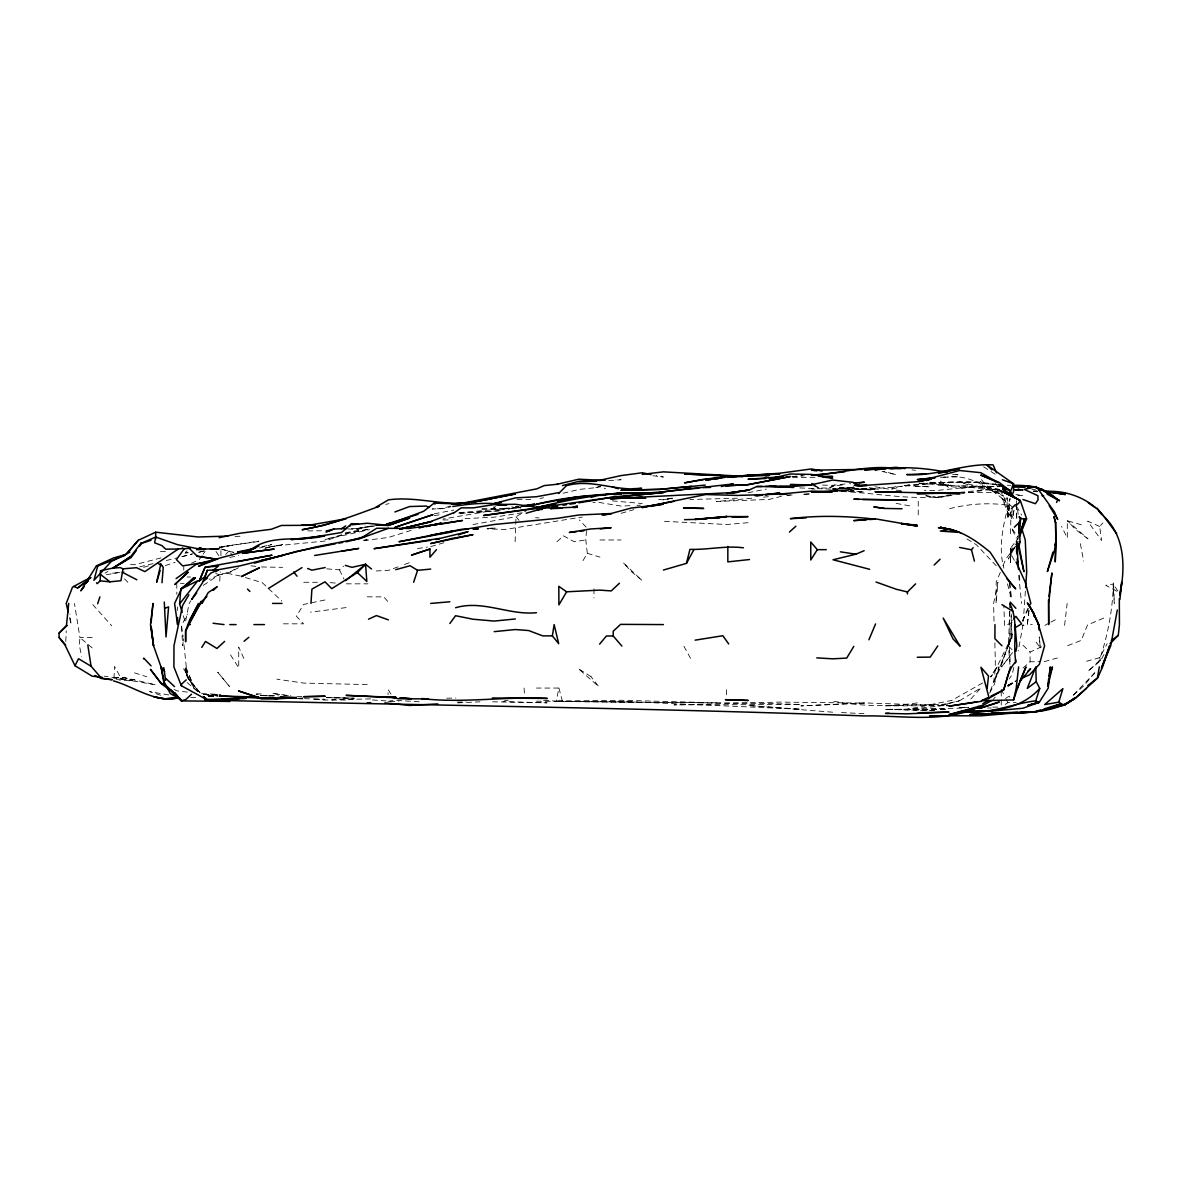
<?xml version="1.0" encoding="UTF-8"?>
<svg xmlns="http://www.w3.org/2000/svg" width="1182" height="1182" viewBox="0 0 1182 1182"><rect width="100%" height="100%" fill="white"/><g stroke="black" fill="none" stroke-linecap="round" stroke-linejoin="round"><path stroke-width="0.75" stroke-dasharray="5 3.75" d="M177.64 610.488L177.669 606.957M1010.122 624.584L1010.004 639.122L1008.438 646.007L1009.989 665.17M1010.536 533.732L1010.861 518.809M1010.403 562.425L1010.758 548.315L1011.703 549.66L1010.403 562.425L1010.536 548.241L1018.382 537.736M515.101 541.725L516.032 516.682L526.404 510.727M1009.709 611.227L1008.438 646.007L1014.363 652.021M65.793 641.471L66.236 630.804M1009.856 611.197L1009.236 623.889L1012.56 620.122M1017.82 539.79L1018.027 536.244M219.719 581.101L220.266 571.896M1010.211 630.464L1009.28 645.741L1010.403 665.141M1025.37 591.089L1023.317 621.067M583.022 560.637L587.306 553.265L585.799 539.967L586.671 527.674L579.283 519.888M1028.828 610.518L1027.335 624.584L1022.149 625.573M183.121 642.166L182.708 645.741L181.378 624.584L183.107 636.921M1064.568 625.381L1067.183 603.426M1029.079 610.488L1027.335 624.584L1032.3 624.584M183.284 615.763L185.382 622.53L189.002 603.913L190.686 600.84M1023.065 624.584L1018.219 650.942M543.661 700.291L556.205 701.103L558.938 688.057L536.48 688.057M1013.816 667.402L1012.073 674.774L1009.118 678.985M995.067 482.625L1003.533 496.115L1011.748 518.809L1015.397 505.911M1008.852 645.357L1012.191 634.424L1008.364 643.673M1103.988 654.518L1100.545 660.679L1087.839 671.42L1099.038 660.96C1107.977 635.665 1112.75 609.085 1113.459 582.283L1114.301 603.426L1113.089 584.026L1105.717 585.326L1118.733 592.241L1113.089 584.026M1011.703 549.66L1008.379 559.056L1014.688 547.68M1012.058 510.402L1009.531 517.007L1001.981 498.198C986.497 485.787 967.94 474.351 947.255 477.1M989.63 693.11L994.49 684.053L998.997 666.899L993.944 681.851L999.809 666.899M1000.312 572.324L996.19 582.283L996.116 603.426L997.933 582.283L993.604 603.426L994.062 622.825M1003.06 565.69L1005.808 559.056L1017.82 543.173M990.206 691.012C997.342 675.897 994.86 658.418 994.904 642.21M1022.46 621.082L1027.912 608.242M994.151 681.379L1000.829 666.899L1008.069 645.741L999.987 666.899L1012.516 635.251L995.998 668.82L990.915 677.005L997.578 666.426L990.413 676.71M1022.666 621.082L1029.359 606.647M183.062 622.53L187.45 614.108M1099.038 660.96L1100.545 660.679L1099.733 657.635L1107.135 643.747M1008.216 517.007L1012.693 508.748M202.137 555.54L199.152 559.721L191.454 563.208M203.127 554.136L205.107 551.344M1014.333 560.357L1011.423 555.008L1011.423 549.556L1015.515 544.178M1012.531 652.567L1001.509 666.973L1011.334 654.577M992.998 699.744L995.244 697.114M970.85 699.005L980.971 687.865L957.583 701.901M1099.644 526.418L1087.647 521.188L1101.609 540.543L1099.644 526.418L1102.88 522.946M1012.087 550.058L1015.501 546.512M225.614 554.476L229.042 551.093L233.873 552.378M187.111 550.812L185.249 552.585L188.795 552.585M556.944 541.711L563.519 535.83L574.157 541.711L585.799 539.967M1023.036 668.052L1030.069 661.787L1040.677 661.669M326.749 568.852L339.441 569.842L343.578 566.222M982.67 682.93L951.82 700.394L906.697 709.422L938.434 706.245L959.341 700.837L938.434 705.565L947.255 704.738M495.435 506.413L489.215 511.141L443.043 519.001M1007.832 686.653L1015.235 681.305M1005.232 704.442L1007.877 702.625L1016.151 702.625M203.334 585.341L218.567 575.146L230.342 572.014L238.557 567.715M891.361 489.053L895.956 485.979M234.45 569.281L230.342 572.014L219.158 574.762L209.288 579.357M1007.832 685.678L1015.235 681.142M1007.891 685.649L1016.712 680.241M1006.458 697.779L1009.31 696.124L1009.871 697.188M1008.083 685.826L1015.811 681.467M813.275 485.61L819.096 488.033L828.937 488.033L834.655 484.812M104.991 573.137L107.976 571.482M1044.858 625.381L1049.409 622.944M1050.931 622.131L1056.989 618.866M1008.083 685.102L1015.811 681.26M1030.069 661.787L1030.069 652.065L1041.564 646.805M1012.191 622.471L1004.597 625.899L1003.843 605.154M1103.693 618.083L1087.573 624.909L1081.22 640.393L1064.849 646.761M348.025 528.945L357.023 529.477L365.341 526.02M398.068 566.858L388.405 570.389L375.477 570.98M404.495 564.508L409.327 562.735M828.937 488.033L834.655 485.95L845.145 484.635M563.031 493.249L579.18 489.422L595.817 487.649L601.697 485.536M450.46 505.955L442.91 508.541L432.169 508.984L443.427 508.644L451.036 506.723M165.244 565.631L175.113 562.322M411.203 530.378L388.405 537.455L363.716 540.647M143.643 567.345L150.262 565.306M430.706 546.586L446.161 542.11M259.538 548.064L271.638 544.577L260.853 546.941M621.111 513.313L633.788 509.678M892.233 489.112L902.812 486.068M1044.208 661.639L1057.462 657.946M1086.524 661.255L1099.733 657.635M385.805 504.433L388.981 503.576M264.842 548.345L282.631 544.533L271.963 546.616M182.146 556.619L192.755 553.856M181.865 556.692L191.883 554.092M198.606 552.334L203.747 551.019M199.403 552.142L207.175 550.147M781.538 496.277L769.187 499.41L716.307 501.508L754.382 497.991M166.278 560.504L176.842 557.993M139.712 566.813L155.699 563.016M357.023 529.477L365.341 527.586L349.754 528.812M540.011 498.523L543.543 497.725M949.604 508.703C969.27 503.591 989.94 502.409 1010.034 505.468M106.336 574.733L120.638 572.28M833.118 491.298C872.257 491.549 912.002 502.099 950.771 495.007L938.434 497.622L925.875 495.79M229.736 557.461L238.557 555.614M324.932 599.983L303.597 604.445L296.416 616.265L303.597 623.83L283.045 623.83M904.629 485.713L910.051 484.605M481.916 508.999L508.984 508.925L519.356 506.827M748.043 492.731L766.35 489.053M219.32 547.724L229.736 545.641L220.871 547.163M473.022 524.572L516.032 516.682L519.016 520.331M270.19 546.956L264.857 548.005L273.19 546.114L324.932 541.061L347.7 533.141L369.212 529.181L347.7 533.141L324.932 539.509L369.493 529.684M185.086 553.309L188.366 552.674M595.817 487.649L600.663 486.718L605.509 488.757M961.291 488.609L969.491 487.043L999.854 491.86M160.988 557.934L134.541 564.745L127.479 564.42M434.252 513.815L453.77 510.092M345.188 532.831L360.288 529.979M522.193 512.752L494.179 517.169L464.201 518.691M370.853 526.093L355.028 528.871L374.369 526.093M672.233 498.346L663.412 499.883L658.123 499.38M575.265 518.115L505.29 529.447L486.94 528.886M354.186 698.872L347.685 699.995L324.149 700.04L312.491 699.153L325.08 699.301L296.194 698.444M938.434 497.622L952.544 495.228M388.065 701.414L394.906 700.305L420.127 701.842M969.491 487.043L938.434 490.308L924.324 490.53M672.233 498.11L663.412 499.484L672.233 498.863M959.592 494.032L991.329 489.156L1000.519 489.496M417.512 548.537L427.411 547.074M434.237 515.603L441.285 514.584M258.548 541.489L219.276 547.103L258.755 541.149M346.09 607.592L310.511 612.173M372.537 526.093L367.247 526.803L374.295 525.887M112.541 573.255L124.273 571.822M515.751 506.664L520.435 507.536L457.153 512.811M917.276 702.876C889.248 707.191 860.511 706.26 832.66 701.059M844.997 483.985L832.66 485.344L820.323 485.063M578.796 517.509L582.371 517.11M208.579 696.035L217.399 695.119M121.362 678.896L113.945 679.635L114.536 666.412L121.362 678.896L134.541 679.606M363.716 540.13L367.247 539.79L363.716 540.011M763.454 497.149L770.708 496.484M904.57 485.521L949.013 481.96L980.75 482.167L929.613 482.877M748.043 522.695L726.886 524.513L663.412 521.262M792.117 476.553L802.681 475.681M959.592 492.406L991.329 489.156L1000.135 489.525M208.579 696.523L217.399 695.829L206.82 694.883M303.05 697.941L297.613 698.355L302.636 698.828L297.421 698.798M608.76 480.601L621.111 479.744L615.822 479.877M235.026 536.569L240.315 536.2M500.267 510.668L457.345 513.535M851.794 487.427L832.66 488.742L856.256 487.678M792.117 476.582L804.454 475.799M498.76 510.86L457.242 513.269M256.184 694.174L261.473 693.834L256.184 694.1M786.828 495.228L790.344 495.007M787.123 495.228L792.649 494.918M803.686 494.283L809.197 493.973M804.454 494.224L809.744 493.928M208.579 696.626L217.399 696.198M370.572 698.887L331.773 699.774L335.348 700.217M457.848 702.891L479.922 701.812M947.255 704.177L885.54 705.846L949.013 705.757L864.397 702.906L800.923 705.905L864.397 703.098L779.765 702.078L748.767 702.891M919.049 483.379L927.855 482.965M629.917 505.674L621.111 506.088L599.954 502.572L592.906 502.513M636.98 505.349L640.496 505.172M815.033 477.262L792.117 477.705M487.383 528.443L495.701 528.088L486.94 528.413M832.66 491.328L853.818 490.5L832.66 490.56M737.465 498.213L689.86 499.498M190.686 697.616L198 697.35M457.153 702.138L465.974 701.798M746.95 702.935L673.991 704.871L800.923 704.516C719.395 701.354 637.689 703.615 556.205 701.103L621.111 700.291L705.728 702.507M504.744 508.23L520.316 507.713M1014.259 489.806L1021.337 489.599M945.482 477.144L940.192 477.292L959.592 476.745M855.443 488.86L832.66 489.2L855.443 488.86L849.489 482.965M92.226 637.334L79.933 637.63L74.466 603.426M504.611 700.409L508.083 700.335M959.592 707.501L968.398 707.324M517.095 499.661L532.964 499.38M979.967 486.748L1000.075 486.556L959.947 485.891L979.967 486.748L959.592 481.96L973.776 486.659L1001.893 490.929L986.867 487.944L1003.533 496.115L980.188 481.458L984.355 487.856M443.058 519.962L451.864 519.873M446.752 698.178L455.838 698.089M852.429 487.324L839.56 487.427C891.45 493.16 942.867 476.154 994.55 484.088M307.822 530.895L324.932 530.748M481.99 508.999L508.984 508.925M960.05 492.525L991.329 492.406L1000.135 493.337M961.882 708.092L885.54 709.614L947.196 709.244L885.54 709.318L934.504 710.663M987.65 708.018L991.329 708.003M874.931 486.718L888.834 489.141M929.613 483.054L938.434 485.211L959.592 486.171L940.207 484.177C959.681 491.121 981.725 483.408 1001.893 490.19M599.954 539.967L621.111 539.967M160.471 551.536L167.947 551.536M187.14 576.993L190.524 576.993M303.774 582.283L317.884 582.283M180.432 583.347L184.096 583.347M346.326 583.834L367.957 583.834M367.247 596.821L383.707 596.88L389.824 603.721M992.703 707.117L997.83 707.132M113.383 677.419L123.962 677.478L155.699 684.836L134.541 681.172L119.087 680.019M113.561 677.419L123.962 677.478L132.428 680.596L113.546 677.67M832.66 712.199L748.043 705.447L800.923 709.23L631.69 701.812L557.638 701.399M217.399 694.455L201.531 694.351L217.399 694.617M631.69 701.812L556.205 701.103M536.48 701.192L716.307 702.832M261.473 566.976L282.631 567.345M353.95 698.148L326.646 697.676L353.979 698.385M492.658 701.798L547.059 702.832L502.911 701.576M853.818 488.905L873.202 489.363M968.398 707.56L959.592 707.338L968.398 707.722M260.557 695.607L273.249 695.903M885.54 709.318L936.321 710.663M860.777 489.008L874.976 489.407M811.502 488.964L815.033 489.067M260.557 695.43L276.884 695.917M296.874 696.493L302.385 696.656M326.262 697.38L353.802 698.207M830.946 489.156L798.781 487.885M915.37 486.349L930.071 486.836L904.865 485.507M260.38 695.252L278.612 695.888M1015.235 490.057L1022.593 490.338M1007.182 485.226L1010.713 485.359M1033.629 490.944L1037.161 491.091L1033.629 490.766M1014.245 490.131L1023.051 490.515L1015.781 489.747M201.531 693.583L220.916 694.44M612.291 500.887L642.254 503.517M841.466 712.598L864.397 713.633M1014.245 489.274L1023.051 489.732L1015.781 489.2M919.049 483.556L949.013 485.137L929.613 482.02M367.247 684.57L303.774 683.107L276.854 679.177M111.832 677.404L132.428 680.596M878.492 489.023L853.818 489.318L832.66 491.018L864.397 491.978L832.66 489.614M896.119 490.146L901.408 490.486M535.564 517.686L539.022 517.908M372.419 699.966L398.984 701.783M1031.871 489.289L1035.402 489.54M330.28 582.667L337.417 583.184M270.279 695.947L261.473 695.312L266.704 695.858M857.231 488.993L873.188 490.205M1033.629 491.461L1037.161 491.756M994.845 484.384L980.75 483.142L1001.464 485.226M206.82 694.913L217.399 695.991M1017.761 495.184L1023.051 495.746L1015.914 494.549M250.894 565.823L256.184 566.4M1033.629 491.136L1037.161 491.535M911.987 469.875L915.518 470.288M952.544 474.263L959.592 475.134L956.061 474.351M187.421 692.12L176.842 690.805L173.68 689.269M1033.629 491.269L1037.161 491.712M652.833 475.711L663.412 477.04L656.365 475.622M104.297 676.178L107.931 676.68M869.258 487.693L878.019 488.934M925.875 495.805L938.434 497.652M288.423 695.814L272.052 693.346L290.979 695.932M515.411 506.827L520.272 507.61M168.76 694.957L149.567 691.588L163.086 696.006M896.119 503.384L911.81 506.251M1017.628 488.934L1023.051 489.939L1018.249 488.979M511.703 506.827L518.75 508.26M227.136 573.27L240.315 576.003M1013.048 510.594L1013.58 518.809L1001.981 498.198L1006.754 499.218M882.023 471.455L896.119 474.676L883.781 471.293M220.975 555.673L220.857 549.054L229.042 551.093L232.426 555.171M220.857 549.054L233.238 552.275M1081.353 524.793L1067.302 520.73L1067.302 537.973L1061.539 526.271M245.383 577.54L262.301 582.667L281.744 601.032M587.306 553.265L599.954 557.136M134.541 672.868L146.819 676.769M215.774 573.492L219.158 574.762M967.009 538.977L976.362 544.739L996.249 565.809M814.738 485.3L819.096 488.033M983.587 466.772L997.83 475.947M517.716 506.384L520.449 508.186M940.207 481.044L948.437 487.324M187.14 682.59L199.728 693.095M92.226 647.913L79.933 637.63L79.327 645.106L81.617 656.35M1001.981 498.198L1012.841 507.3M194.129 688.323L183.801 668.776L194.129 688.323L199.551 693.243M493.781 506.783L496.085 508.91M1023.036 645.298L1030.069 652.065M124.553 578.84L127.848 582.283M200.068 692.741L187.406 677.7L185.426 668.776L187.524 677.079L199.891 692.696L187.406 677.7L183.343 638.694M92.802 604.593L111.684 625.795M1012.22 528.93L1017.805 536.731M981.459 479.626L988.994 489.082M1036.112 642.122L1040.204 647.795L1039.495 637.083M215.966 551.462L219.01 555.968M1011.423 549.556L1010.536 548.241L1010.536 558.17M391.006 694.13L388.065 689.49L388.065 694.602M230.564 654.917L238.749 667.904L238.69 647.012L244.659 660.295M1016.55 506.369L1021.676 515.042M683.92 646.303L690.554 658.344M1012.22 529.817L1016.461 538.106M1001.257 689.269L1004.936 696.686M1005.675 698.178L1007.877 702.625M339.441 569.842L344.036 579.18M185.914 667.209L193.804 686.077L185.086 667.209M1007.463 583.893L1011.556 598.476L1009.783 582.933M558.938 688.057L562.307 700.882M69.487 617.536L71.112 624.584L69.915 614.005M1009.768 510.003L1006.99 497.652L1007.625 518.809L1010.078 498.42C1004.345 521.114 997.475 544.843 1003.858 568.173M1010.167 511.762L1011.748 518.809M1018.707 575.501L1021.617 603.426M1080.378 543.69L1083.628 561.125M1016.343 500.74L1018.293 515.189M1019.179 574.954L1020.036 582.283M1039.2 636.995L1040.204 647.795M524.069 688.057L524.586 696.065M1009.664 583.036L1010.433 599.629M1011.053 615.763L1012.014 638.324L1011.216 614.005M1016.431 504.359L1016.801 520.656M1016.431 504.359L1016.771 520.656M176.768 583.347L176.812 594.295M1001.257 691.056L1001.257 698.207M1001.257 699.995L1001.257 705.358M918.237 501.183L918.237 517.568M726.428 689.786L726.428 697.055M593.97 588.813L593.97 597.841M183.757 566.68L183.757 570.123M1094.754 672.839L1083.864 685.811L1072.044 696.39L1094.754 672.839M591.03 676.636L578.131 668.51L598.831 686.668L591.03 676.636M1087.913 538.785L1075.65 529.595L1067.302 520.73L1087.913 538.785M641.708 580.199L631.543 571.748L623.136 562.647L641.708 580.199M229.382 686.373L217.71 672.189L229.382 686.373"/><path stroke-width="1.5" d="M1016.579 552.068L1016.623 541.031L1018.529 569.458M994.963 624.584L994.904 638.708L1001.937 645.756M177.596 617.536L177.566 624.584L174.596 603.426L181.703 588.533L193.656 577.821L186.697 585.755M1009.989 604.002C1019.032 622.028 1012.501 642.712 1015.84 661.846C1008.083 669.101 1007.153 680.241 1003.636 689.889L989.157 698.178L981.562 700.719L1013.609 699.936L1019.091 683.344M96.51 582.785L97.205 583.657L100.189 580.85L100.485 570.699L113.103 568.084L120.254 567.611L123.017 568.837L136.521 567.7L144.884 571.6L178.29 549.009L182.87 548.418M1010.034 607.578L1010.3 602.126L1015.885 608.316M310.955 603.426L311.915 589.109L324.991 581.825L331.758 588.651L357.407 572.576L365.578 564.287L371.517 569M1025.621 587.572L1026.7 571.704L1025.252 539.967L1022.016 529.388M1019.46 534.885L1020.554 519.341L1019.12 516.785L1022.135 518.809L1026.597 518.809L1020.302 500.518L1001.893 491.343L1020.302 500.518L1018.396 503.606L1014.865 505.083L1011.408 508.762M161.993 582.741L163.234 567.36L160.811 564.08L156.645 582.283L160.131 570.522M179.605 603.913L180.816 589.168L195.266 577.954L180.816 589.168L197.749 580.731L179.605 603.913L182.235 612.379M151.089 622.825L153.025 603.426L150.483 624.584L153.527 645.741L161.033 666.899L164.372 682.472L170.341 693.598L181.23 699.67L181.348 700.896L229.736 701.399L204.826 700.04L229.796 699.123L206.318 699.404L203.511 696.671L205.934 699.316M68.719 603.426L66.458 625.47L59.1 633.109L59.1 637.482L64.995 645.017L74.998 665.717L92.226 676.207L102.095 677.256M1110.016 643.747L1118.29 635.369L1119.428 624.584L1119.324 598.639M1119.886 599.451L1121.733 582.283L1119.812 594.738M987.147 688.426L988.521 676.045L980.912 667.254L989.157 698.178M1018.618 666.899L1016.224 688.057L1013.609 699.936M1048.508 599.85L1048.685 624.584L1048.715 603.426L1051.906 572.975L1048.966 596.26M1047.873 684.526L1048.611 679.236M1049.099 675.705L1050.31 666.899L1048.257 688.057L1039.288 702.3L1027.926 705.344L1039.288 702.3L1038.328 702.285M1117.3 610.03L1110.74 645.741L1101.417 668.096M552.363 635.872L554.136 624.584L558.702 643.688L552.363 635.872L542.715 635.872L528.62 630.538L515.337 629.548L494.179 631.646M1087.78 685.56L1097.457 677.907L1099.319 666.899M1119.886 594.738C1125.308 568.143 1125.338 536.997 1104.269 516.83C1091.459 499.794 1068.764 490.486 1047.74 491.372M1015.885 651.415L1016.86 646.007L1015.057 624.584M198.029 549.024L201.014 547.591L197.778 548.729L177.655 544.725L155.699 537.027L154.635 542.833L161.875 545.567L165.702 549.172L178.29 549.009M206.318 699.404L181.334 685.723L181.733 683.964L186.224 679.886M1047.813 686.284L1052.468 666.899L1049.247 676.665M663.412 570.049L686.461 563.371L689.933 549.349C707.929 549.94 725.585 545.478 743.434 547.798M1017.008 554.003L1020.051 541.799L1018.869 522.843L1020.554 519.341M123.017 568.837L120.933 580.717L109.985 581.825L100.189 580.85M177.241 695.932L164.032 683.757L164.372 682.472M124.819 555.51L97.751 566.015L93.969 580.318L111.389 561.376L129.887 552.127M1052.881 552.186L1047.37 571.556L1054.684 549.778L1055.881 541.622L1055.585 522.621L1054.004 516.859L1055.585 522.621M1054.876 545.153L1055.881 541.622L1055.541 522.444M1010.507 666.899L1003.636 689.889L991.018 696.08M1058.762 702.152L1062.884 688.633L1044.681 704.605L1058.762 702.152L1062.913 704.59M1019.372 535.948L1024.75 518.809L1019.224 536.259M97.678 603.736L99.879 596.895M961.35 711.254C987.133 715.731 1010.713 703.837 1035.742 700.852L1039.732 688.441L1036.215 681.659L1035.787 666.899L1027.261 688.441L1036.215 681.659M74.998 665.717L78.529 658.729L91.073 666.234L101.327 678.084L111.788 679.901M413.626 582.283L417.571 570.33L430.706 569.089M207.53 577.924L203.467 581.012L207.323 570.33L218.389 569.709L240.315 565.794L316.082 546.867L360.968 538.209L388.405 528.324L409.208 528.457L462.443 520.479L440.812 524.114M1102.052 666.367L1109.676 645.741L1102.614 666.899L1097.576 678.054L1075.339 698.222L1064.76 704.812L1074.985 697.838C1051.522 715.671 1019.135 712.125 991.329 713.367L1033.629 712.125L1044.208 710.175L1061.111 703.704L1043.942 708.964M207.323 570.33L202.698 582.431L191.602 599.496L196.7 592.921M1009.812 493.204L1013.55 483.778L986.926 464.925L991.772 469.815M1019.49 536.628L1026.597 518.809M1017.451 688.338L1025.991 666.899L1019.638 681.674L1030.586 668.716L1027.985 671.169M868.903 639.787L875.567 623.948M199.167 581.13L205.047 567.286L272.052 555.2L236.858 561.775M1056.56 502.439L1057.668 500.06C1045.715 487.412 1028.99 484.797 1012.472 485.433M143.421 658.817L143.776 658.123L151.089 665.865M190.066 620.21L198.635 603.426L189.652 619.974L185.633 630.553L185.618 641.767L185.618 631.144L200.984 601.416M1012.161 494.504L1013.55 491.889L1013.55 483.778L1002.41 479.759M686.461 563.371L693.864 549.733M202.004 603.544L208.239 592.566L217.163 586.656L213.292 590.335M566.621 591.798L558.909 604.889L558.805 586.331L566.621 591.798L599.954 590.113L611.257 590.926L619.427 583.243M188.913 594.753L182.649 605.332L173.976 645.741L173.902 666.899L181.334 685.723M853.788 646.391L846.711 658.093L832.66 658.817L816.762 657.872M126.563 554.255L113.383 558.022L96.451 565.823L80.804 590.852L84.262 586.567M201.767 647.396L205.52 641.457L216.956 648.475L224.61 641.412M817.309 549.66L810.763 560.002L810.763 541.991L817.309 549.66L826.248 549.66M937.754 645.963L930.249 657.118L917.276 657.251M204.826 700.04C424.53 705.314 644.633 707.885 864.397 715.937C902.442 715.243 942.32 723.281 978.401 707.338L982.493 705.388L949.013 714.622L980.75 706.718L991.462 700.616M349.783 526.285L351.63 523.656L358.604 524.247M190.125 548.285L184.289 548.699L176.413 559.588L182.649 565.897L210.352 561.406M449.854 623.49L455.572 615.719L473.022 619.22L494.179 621.067L515.337 618.969M136.344 550.457L131.054 557.549L113.103 568.084L130.123 557.357L140.702 543.528L155.699 537.027M139.506 546.187L141.633 543.351L151.001 540.307M974.426 561.125L971.471 549.793L973.141 547.694M599.614 644.116L606.425 635.975L613.207 635.975L621.895 646.081M436.483 549.615L429.938 557.224L429.938 549.054L411.632 555.067L429.938 549.054M138.294 540.292L126.873 553.486L138.294 540.292L155.699 532.196L198 536.983L227.978 536.096M1013.668 618.88L1015.885 616.369L1021.603 623.889L1014.481 627.997M203.467 581.012L210.839 573.107L218.389 569.709L215.685 571.763M87.926 580.997L85.754 583.184L88.236 580.702M907.451 593.97L907.451 591.96L915.607 583.849M934.135 565.026L940.089 559.234M1014.392 527.157L1018.869 522.843L1018.928 533.171M206.865 596.496L201.708 601.416L188.529 624.288L190.405 624.584M59.1 633.109L67.182 625.47M187.953 572.177L174.847 584.484L188.056 572.31M191.499 694.233L185.855 699.463L181.348 700.896L170.769 690.805M789.428 532.063L795.87 526.212M1086.524 688.323L1075.324 698.207L1064.76 704.738L1075.339 698.222M244.068 641.294L248.826 637.275M1039.732 688.441C1020.465 710.293 989.098 712.628 961.882 711.091L991.329 711.15L1023.051 708.21L1039.288 702.3M345.705 580.613L365.578 564.287L366.819 581.441L357.407 572.576M204.737 576.816L199.197 581.16L205.047 567.286L218.567 565.971L213.026 570.315M68.261 612.246L66.222 603.426L72.457 587.277L73.653 586.479L77.613 587.971L90.955 577.629M453.445 503.783L434.193 503.118L423.614 511.289L386.425 525.103M1111.316 640.6L1118.29 635.369M119.899 564.169L130.345 556.752L112.571 568.247M176.103 578.589L196.271 564.287L217.399 558.761M301.986 567.611L268.447 588.459M77.613 587.971L86.389 581.84M453.194 513.416L461.143 507.876L473.228 507.876L494.179 504.566L515.337 504.271L537.721 507.418L555.629 503.946L536.48 507.418L537.721 507.418C575.368 497.947 613.857 491.195 652.833 493.19L656.379 492.731L644.027 493.5M341.391 528.753L345.75 525.916M982.789 703.733L988.403 700.291M73.653 586.479L90.083 577.643M530.408 506.265C559.441 497.134 590.764 495.509 621.111 492.997L605.243 494.623M254.573 548.241L250.185 550.398C271.062 533.008 300.435 542.508 324.932 535.742L291.437 539.524M981.562 700.719L987.871 697.631M368.518 619.205L376.423 615.586L388.405 619.87M258.873 546.069C239.591 555.141 217.458 556.013 198.532 566.355L217.444 558.968M860.703 486.024L853.153 482.359L832.66 480.04L810.35 485.048L791.157 486.615L756.82 486.526L749.078 489.998L726.886 493.367L737.465 492.333L610.533 498.656L642.254 497.459L610.533 498.508L621.111 498.287M1021.499 678.232L1029.478 674.878L1039.377 664.299L1044.592 645.741L1037.885 622.589L1033.748 613.813L1038.668 624.584L1039.022 629.947M869.716 569.31L833.044 559.766L855.798 554.21L864.16 550.709M326.114 532.181L333.945 529.078L346.828 528.443M453.194 512.958L430.706 521.572L399.9 529.078L428.992 522.193M394.891 511.954L409.548 506.546L426.096 506.059L429.14 507.521M165.17 608.169L168.598 606.898L166.027 636.935L164.283 602.037M376.098 525.148L388.405 525.384L409.548 518.085L388.405 525.384L376.098 525.163M572.605 507.433L577.392 505.822M458.35 534.914L468.102 531.649L441.285 538.091L374.014 548.684L430.706 540.277M999.292 701.916L980.75 707.915L973.687 707.693M998.731 702.344L980.75 708.151L973.687 707.915M1040.5 710.013L1033.629 712.125L970.171 714.578L993.737 713.352M926.097 480.557L931.386 479.005M254.425 563.149L296.652 551.388L335.496 543.69M346.09 541.858L365.208 536.392M526.138 513.224L545.079 507.876L562.322 508.23M395.704 569.68L410.124 565.735L417.571 570.33M418.073 514.318L386.425 524.187L397.108 521.528M1031.797 704.25L1038.786 702.404L1035.742 700.852M487.117 499.498L494.179 497.681L480.069 500.71M562.41 485.595L578.796 481.399L605.243 480.128M545.079 507.876L537.411 509.782L542.331 509.368M557.608 506.945L550.546 508.688L561.997 508.201M351.054 540.647L360.968 538.209L376.703 528.251L388.405 528.324M333.945 529.078L326.114 530.969L329.645 530.881M453.533 531.235L494.179 524.483L557.638 518.307L578.796 514.997L610.976 513.549L631.158 508.068L663.412 504.153L651.031 506.354M1027.38 487.752L1036.333 486.615L1054.433 511.865L1057.713 519.43L1049.202 505.66M919.049 481.562L934.903 477.779L917.276 479.597L934.903 477.735M399.974 529.078L432.302 521.425M556.811 484.339L578.796 479.212L599.954 480.247L621.111 475.578L642.254 472.77L651.075 474.558M282.631 555.57L261.473 560.475L272.052 558.067M365.578 564.287L351.94 567.33L345.366 565.365M1064.406 705.196L1033.629 712.066L970.171 714.578M425.83 526.537L441.285 523.124L419.019 527.645M255.46 548.123L237.464 552.053L249.21 550.738M919.049 481.591L931.386 478.902M938.434 473.406L959.208 468.899L938.434 472.505M721.33 486.526L733.313 483.94L659.925 492.229L684.703 489.126M277.947 697.971L261.473 698.237L238.542 690.938L261.473 698.902L275.258 698.976L282.439 697.454M219.158 537.677L240.315 533.185L271.195 529.3L281.464 525.458L314.929 525.266M468.102 529.078L461.689 529.27L398.984 541.725L452.499 531.856M457.035 504.197L536.879 488.831L544.178 485.595L558.288 484.162M591.133 497.149L594.664 496.455M325.153 567.552L311.885 570.182L307.615 568.483M140.702 543.528L141.633 543.351L140.924 543.011M430.706 535.269L453.533 530.821M1033.999 486.94L1042.908 489.57M536.48 504.02L578.796 496.647L557.638 501.463L578.796 496.75L587.617 496.085M501.227 502.247L494.179 503.517L515.337 497.903L536.48 496.736L558.687 492.628L558.687 493.47L566.444 485.699C591.694 478.385 616.354 491.801 641.649 488.329L632.562 488.727M574.201 507.654L577.392 507.093L558.717 507.891M703.97 479.493L684.57 482.847L705.728 478.946L725.113 477.277L705.728 479.183M339.027 543.07L342.558 542.464M673.77 501.39L642.077 507.566L705.728 494.519L737.465 495.435L779.765 494.091L811.502 491.121L832.66 491.49L818.55 492.333M419.196 527.733L422.801 527.128M426.407 526.537L430.012 525.931M433.617 525.325L437.207 524.719M578.796 502.823L610.533 497.489L663.412 492.554L610.533 497.489L483.601 515.485L548.743 506.842M521.07 506.546L534.766 504.3M455.572 607.74C482.64 599.717 509.117 615.497 536.48 612.704M314.634 555.466L358.737 548.448L341.716 551.152M695.149 640.156L722.852 635.724L728.703 643.968M275.258 698.976L296.254 697.69L280.016 697.38L296.254 697.69L281.611 697.912M976.672 701.886L949.013 706.156L981.178 701.369M562.928 505.246L566.459 504.714M569.975 504.167L575.265 503.355M726.886 493.367L749.078 490.042L726.886 493.101L733.933 492.983M435.995 539.48L439.527 538.948M390.163 523.789L393.709 523.316M844.997 471.721L820.323 474.573M522.37 505.852L534.574 504.123M452.78 506.502C470.495 503.68 488.89 501.759 506.62 505.349M778.007 477.602L769.187 478.769L790.344 474.012L811.502 474.425L832.66 478.016L825.612 477.425M859.137 482.877L864.397 482.226L853.818 483.01M756.849 495.819L762.139 495.169M765.67 494.726L779.765 492.997L765.67 494.578M712.776 518.263L726.886 516.549L748.043 516.623L732.175 517.14M171.538 698.769L179.531 697.808M642.254 474.381L663.412 471.854L742.754 476.302M576.594 531.634L569.325 532.461L590.719 528.96L611.124 527.704L600.22 528.945M580.229 531.22L583.864 530.807M755.091 495.76L762.139 494.977M603.825 514.731L610.976 513.948L601.786 514.717L610.533 514.096M749.506 559.529L727.831 561.893L727.831 546.439M711.017 479.597L705.728 480.143L726.886 476.523L769.187 475.474L765.67 475.785M714.549 479.242L718.065 478.887M705.255 485.093L691.839 486.363L684.703 488.905L698.725 488.24M783.297 476.612L748.043 479.286L765.67 478.503M695.149 519.386L726.886 516.49L695.149 519.386L707.486 518.588M1023.051 712.229L980.75 715.849L929.613 715.745M552.304 506.531L557.638 506.059M811.502 475.356L816.792 474.883M430.706 603.426L449.854 601.786M179.088 697.705L164.505 698.872L153.926 696.878L164.416 698.872L179.058 697.705C155.477 703.453 135.029 687.038 113.383 680.847M885.54 468.899L874.976 469.786C898.926 466.196 923.585 467.422 947.255 472.401M889.071 468.619L901.408 468.648M469.49 502.719L451.864 504.064L469.49 502.527C442.275 505.926 415.547 496.012 388.405 499.868L376.083 507.137L379.304 506.236C354.201 515.574 328.699 525.266 302.104 529.743L323.203 525.458L346.09 518.75L309.935 525.074L315.269 525.31M663.412 491.771L642.254 493.411L622.87 493.485M591.133 495.819L599.954 495.155M811.502 474.957C839.279 474.071 866.332 464.851 894.36 468.323L890.829 468.619M866.155 519.784L853.818 520.627L874.976 518.78L917.276 526.093L901.408 523.641M869.686 519.548L874.976 519.179C846.918 515.958 818.402 515.189 790.344 518.662L806.213 517.879M291.437 539.568L303.774 538.741L341.509 532.535L351.63 523.656L352.088 524.764L367.247 523.242L388.405 525.399M711.017 518.351L719.838 517.775M239.148 698.695L221.743 698.887L246.137 698.355L221.743 698.887M725.718 485.891L748.043 484.664L790.344 476.523L748.043 484.664L726.457 485.713M779.765 494.534L786.828 494.15M437.768 703.896L409.548 705.447L384.844 702.876M1000.991 712.968L1017.318 712.125M599.954 495.391L605.243 495.125M614.049 494.667L621.111 494.312M880.25 469.121L864.397 469.875L896.119 467.304L904.939 468.633M947.255 493.47L959.592 492.909L917.276 493.721L938.434 492.82M822.081 476.952L832.66 476.464L818.55 476.316M862.624 469.417L811.502 470.155L816.792 470.924M196.552 549.674L205.254 549.29M210.47 549.054L219.158 548.684L196.685 549.246M926.097 473.849L906.697 474.558C936.336 476.789 963.758 463.093 993.116 464.895L996.485 472.785M866.997 485.551L858.649 485.861L917.276 481.709L959.592 470.51L980.75 472.682L998.036 482.507L980.75 475.075L999.248 482.463L1009.827 490.678L1014.481 497.858M478.163 528.753L472.918 528.945L478.163 528.915M367.247 702.817L370.764 702.699M780.283 486.836L790.389 486.541L765.567 486.378M684.57 519.666L705.728 519.134M703.157 487.59L710.53 487.427M652.833 493.19L621.111 493.411M578.796 481.65L596.422 481.296M624.628 498.228L645.786 498.213M889.174 713.322L885.54 713.396L906.697 713.839L949.013 712.081L918.192 712.716M275.45 697.971L261.473 698.237L219.158 695.976L258.356 697.085L247.526 696.774M756.82 486.526L762.065 486.437M1042.022 495.686L1043.632 495.686M1018.973 541.799L1020.051 541.799M272.54 603.426L282.025 603.426M229.796 624.584L236.105 624.584M253.894 624.584L264.473 624.584M663.412 624.584L620.594 624.362L613.207 631.247L613.207 635.975M866.598 485.285L854.231 485.27L858.974 486.378M896.119 492.052L901.408 492.333L874.976 491.712L959.592 493.692L938.434 492.953M1012.546 486.615L1025.385 486.777L1012.738 486.644M492.318 697.971L547.31 698.444C505.453 696.242 463.374 703.438 421.678 698.592L427.958 698.828M427.707 698.887L398.452 698.769L390.193 696.848L395.497 697.321M811.502 484.856L790.344 484.576L811.827 484.989M791.157 486.615L779.618 486.437M770.812 486.304L776.101 486.378M240.315 696.73L258.356 697.04M280.016 697.41L296.254 697.69M902.029 508.748L884.52 508.437L873.793 506.93L884.372 508.423M396.221 697.439L346.09 695.371L396.029 697.808M769.187 486.186L793.713 487.516M922.566 493.337L926.097 493.455M301.971 524.808L314.338 525.251M399.59 697.956L403.151 698.104M859.107 499.395L853.818 499.173L906.697 500.016L862.624 499.543M1036.333 486.615L1024.173 489.363L1037.885 495.701L1038.062 499.75L1035.402 503.709L1022.962 499.513M742.754 476.73L684.57 473.997L737.465 476.346L726.886 476.848L779.765 473.228L811.502 468.929L822.081 471.071M1038.919 489.791L1065.366 494.534L1047.74 491.904L1065.366 493.603L1047.74 492.022M1023.051 485.861L1035.004 486.792M940.34 528.221C959.326 528.62 975.948 540.44 990.058 552.112C998.509 564.449 1005.587 577.762 1015.693 588.887L1006.828 578.633M901.408 523.922L917.276 525.325L901.408 523.449M402.56 697.956L411.395 698.739L400.964 697.956M112.127 679.473L101.238 678.483L94.974 675.439M395.054 697.321L390.193 696.848L395.586 697.395M505.083 505.379L494.179 504.182L503.015 505.29M1010.876 496.012L1002.691 488.905L1008.822 489.658L998.243 484.384L1009.827 490.678M213.07 623.254L224.019 624.584M947.506 529.004L938.434 527.674L950.062 529.034L960.641 532.86M96.451 565.823L97.751 566.015M840.358 551.817L855.798 554.21M197.202 556.22L217.473 559.352L197.202 556.22L189.622 548.699M959.592 547.443L971.471 549.793M182.368 548.285L184.289 548.699M945.585 529.078L940.414 527.29L947.55 528.871M907.451 591.96L896.119 589.212L876.039 582.017M940.414 527.29L947.107 529.048M1059.427 500.636L1044.208 491.062L1059.427 500.636L1047.252 494.209M611.951 486.718L618.26 488.787M164.18 684.644L161.018 683.107L150.439 669.396L161.328 683.772L170.178 690.318M123.017 572.62L136.861 579.786M157.96 563.356L161.624 565.484L160.811 564.08M1001.922 604.637L1013.063 611.419M811.827 483.482L814.738 485.3M1002.691 488.905L1018.795 499.912M1088.341 502.897L1095.241 507.654M100.485 574.467L109.985 581.825M203.91 696.686L206.702 699.064M174.522 686.609L165.968 678.601L165.598 680.241L163.781 667.608M247.511 589.094L249.875 591.443M170.577 689.712L181.201 700.468L174.818 692.667M59.1 637.482L65.645 645.017M1099.024 511.378L1101.417 514.155M434.193 503.118L435.035 504.182M293.727 572.029L297.037 576.21M161.742 667.608L164.667 671.376M1097.162 508.186L1102.717 515.47M1116.591 533.599L1104.269 516.83M1016.047 561.967L1025.267 582.283L1030.852 603.426L1029.389 605.258L1038.668 624.584L1037.885 622.589M1019.608 552.245L1023.922 571.704L1018.588 543.498M161.033 666.899L164.032 683.757M1017.126 558.938L1017.658 562.13M978.238 706.275L978.401 707.338M87.808 644.988L91.073 666.234M1015.56 659.586L1015.56 662.777M155.699 532.196L155.699 538.785M1055.881 541.622L1055.26 561.657L1055.881 541.622M250.953 571.733L241.512 576.535L259.39 567.788L250.953 571.733M432.789 514.702L395.172 527.275L432.789 514.702M451.864 538.519L430.706 543.543L473.022 534.663L451.864 538.519M515.337 493.987L471.16 502.557L515.337 493.987M948.673 529.433L940.34 531.058L958.129 532.358L948.673 529.433M257.262 551.255L242.399 553.368L274.194 549.069L257.262 551.255M691.248 486.408L659.866 489.348L621.111 490.264L659.866 489.348L691.248 486.408M748.043 475.253L728.644 476.967L779.765 473.923L748.043 475.253M832.66 491.417L811.502 492.111L832.66 491.49M324.932 696.242L303.774 696.686L324.932 696.242M695.297 508.275L683.506 507.965L703.704 508.437L695.297 508.275M748.043 700.438L725.541 699.685L748.043 700.438M959.947 645.963L953.12 639.063L943.192 618.097L959.947 645.963M1033.925 613.488L1027.321 602.909L1033.91 613.517L1034.442 616.664L1033.91 613.517M153.542 645.741L151.119 626.357L153.527 645.741"/></g></svg>
